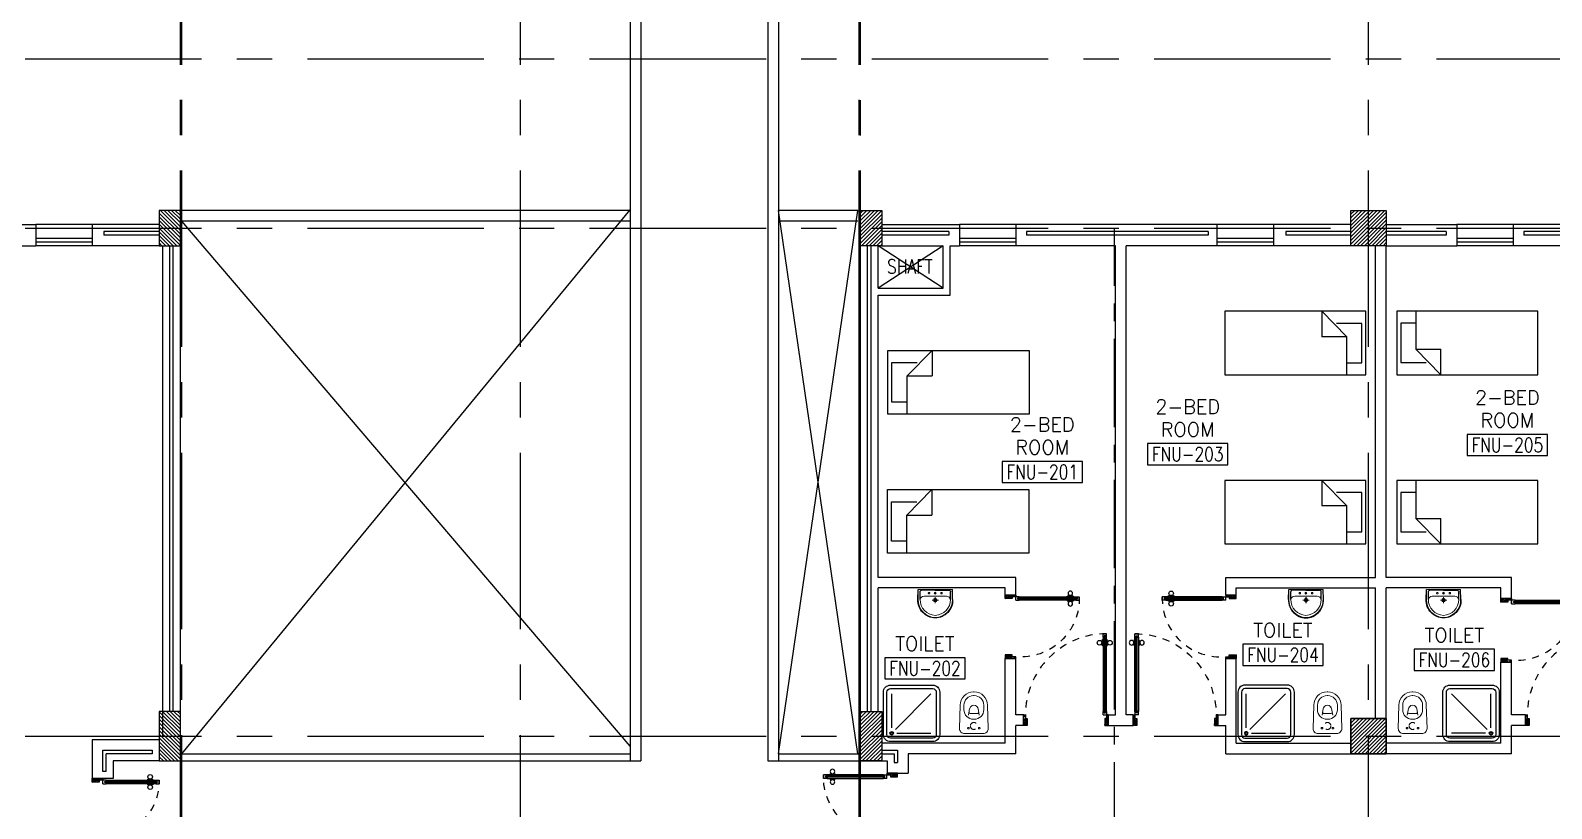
# Model space of a CAD drawing. Extents: x 0 to 91, y -1.5 to 78.
# Drawn here: x 40.77 to 62.33, y 55.99 to 67.02 of the extents above; entities that cross this region are included whole.
import ezdxf
from ezdxf.enums import TextEntityAlignment as Align

# ---------------------------------------------------------------- set-up
doc = ezdxf.new("R2010")
doc.units = 0
doc.header["$MEASUREMENT"] = 0
doc.header["$PDMODE"] = 34
for name, pattern in [('CENTER', [2, 1.25, -0.25, 0.25, -0.25]), ('CENTERX2', [4, 2.5, -0.5, 0.5, -0.5]), ('DASHED', [0.75, 0.5, -0.25]), ('HIDDEN', [0.375, 0.25, -0.125]), ('HIDDEN2', [0.1875, 0.125, -0.0625])]:
    doc.linetypes.add(name, pattern=pattern)
doc.layers.get('0').update_dxf_attribs({"color": 11, "linetype": 'CONTINUOUS'})
doc.layers.get('DEFPOINTS').update_dxf_attribs({"color": 11, "linetype": 'CONTINUOUS'})
for name, color, linetype in [('AX-DIM', 11, 'CONTINUOUS'), ('AXES', 11, 'CENTERX2'), ('AXES1', 11, 'CENTER'), ('COL', 11, 'CONTINUOUS'), ('DOOR', 11, 'CONTINUOUS'), ('EJ', 11, 'CONTINUOUS'), ('FIX', 11, 'CONTINUOUS'), ('FUR', 11, 'CONTINUOUS'), ('HAT', 11, 'CONTINUOUS'), ('INSUL', 11, 'CONTINUOUS'), ('RM-BOX', 11, 'CONTINUOUS'), ('RM-NAME', 11, 'CONTINUOUS'), ('RM-NO', 11, 'CONTINUOUS'), ('ROOF', 11, 'CONTINUOUS'), ('SHAFT', 11, 'CONTINUOUS'), ('TEXT', 11, 'CONTINUOUS'), ('WALL', 11, 'CONTINUOUS'), ('WIN', 11, 'CONTINUOUS')]:
    doc.layers.add(name, color=color, linetype=linetype)
doc.styles.add('ROMANS', font='ROMANS.shx', dxfattribs={"width": 0.6})
doc.dimstyles.new('DIM-OUT', dxfattribs={"dimscale": 0, "dimtxt": 0.24, "dimasz": 0.08, "dimexe": 0.02, "dimexo": 0.02, "dimgap": 0.05, "dimtad": 1, "dimdec": 0, "dimlfac": 1000, "dimzin": 0, "dimdsep": 46, "dimtxsty": 'ROMANS', "dimblk1": 'ARCHTICK', "dimblk2": 'ARCHTICK', "dimsah": 1, "dimcen": 0.01, "dimdle": 0.08, "dimclrd": 7, "dimclre": 7, "dimclrt": 2, "dimadec": 0, "dimazin": 0, "dimtp": 2, "dimtm": 2, "dimtfac": 0.114286, "dimtdec": 0, "dimtix": 1, "dimtmove": 2, "dimatfit": 3, "dimldrblk": 'ARCHTICK', "dimfxl": 0, "dimtolj": 1, "dimtzin": 0, "dimarcsym": 0})

# ---------------------------------------------------------------- blocks, each defined once
blk = doc.blocks.new('_ARCHTICK')
at = {"color": 0, "linetype": 'ByBlock', "const_width": 0.15}
blk.add_lwpolyline([(-0.5, -0.5), (0.5, 0.5)], dxfattribs=at)
blk = doc.blocks.new('*D155')
at = {"layer": 'AX-DIM', "color": 7, "lineweight": -2}
for p, q in [((44.025, 74.495), (1.38, 74.495)), ((1.4, 64.39), (1.4, 74.575)), ((2.08, 64.47), (1.38, 64.47))]:
    blk.add_line(p, q, dxfattribs=at)
at = {"layer": 'DEFPOINTS', "color": 0}
for p in [(1.4, 74.495), (44.045, 74.495), (2.1, 64.47)]:
    blk.add_point(p, dxfattribs=at)
at = {"layer": 'AX-DIM', "color": 7, "lineweight": -2, "xscale": 0.08, "yscale": 0.08, "zscale": 0.08}
for p, rotation in [((1.4, 74.495), 90), ((1.4, 64.47), 270)]:
    blk.add_blockref('_ARCHTICK', p, dxfattribs=dict(at, rotation=rotation))
at = {"layer": 'AX-DIM', "color": 2, "insert": (1.23, 69.4825), "char_height": 0.24, "attachment_point": 5, "rotation": 90, "style": 'ROMANS'}
blk.add_mtext('\\A1;10025', dxfattribs=at)
blk = doc.blocks.new('A$C1DFA4FE8')
at = {"layer": 'DOOR', "color": 0, "linetype": 'ByBlock'}
for p, q in [((0, 1631), (0, 1581)), ((0, 1581), (0, 1631)), ((50, 1631), (0, 1631)), ((50, 1581), (0, 1581)), ((30, 1614), (30, 1598)), ((50, 1614), (30, 1614)), ((50, 1598), (30, 1598)), ((50, 1631), (50, 1614)), ((50, 1598), (50, 1581)), ((750, 1614), (750, 1631)), ((750, 1631), (800, 1631)), ((770, 1614), (750, 1614)), ((750, 1581), (750, 1598)), ((750, 1598), (770, 1598)), ((800, 1581), (750, 1581)), ((770, 1598), (770, 1614)), ((950, 1656), (800, 1656)), ((800, 1656), (800, 1631)), ((800, 1581), (800, 1631)), ((800, 1631), (850, 1631)), ((850, 1631), (850, 1606)), ((850, 1606), (950, 1606)), ((950, 1606), (950, 1656)), ((0, 81), (0, 131)), ((0, 131), (0, 81)), ((50, 131), (0, 131)), ((50, 81), (0, 81)), ((30, 98), (30, 114)), ((50, 114), (30, 114)), ((50, 98), (30, 98)), ((50, 114), (50, 131)), ((50, 81), (50, 98)), ((83, 131), (83, 138)), ((173, 138), (83, 138)), ((83, 81), (83, 74)), ((173, 74), (83, 74)), ((95, 138), (95, 147)), ((95, 147), (160, 147)), ((95, 138), (160, 138)), ((95, 74), (95, 65)), ((95, 74), (160, 74)), ((95, 65), (160, 65)), ((160, 138), (160, 147)), ((160, 74), (160, 65)), ((173, 131), (173, 138)), ((173, 81), (173, 74)), ((750, 131), (750, 114)), ((800, 131), (750, 131)), ((750, 114), (770, 114)), ((750, 98), (750, 81)), ((770, 98), (750, 98)), ((750, 81), (800, 81)), ((770, 114), (770, 98)), ((800, 131), (800, 81)), ((800, 56), (800, 81)), ((800, 81), (850, 81)), ((950, 56), (800, 56)), ((850, 106), (950, 106)), ((850, 81), (850, 106)), ((950, 106), (950, 56))]:
    blk.add_line(p, q, dxfattribs=at)
at = {"layer": 'DOOR', "linetype": 'ByBlock'}
for p, q in [((750, 1631), (50, 1631)), ((750, 1614), (50, 1614)), ((750, 1598), (50, 1598)), ((50, 1581), (750, 1581)), ((50, 131), (750, 131)), ((750, 114), (50, 114)), ((750, 98), (50, 98)), ((750, 81), (50, 81))]:
    blk.add_line(p, q, dxfattribs=at)
at = {"layer": 'DOOR', "color": 9, "linetype": 'ByBlock'}
for p, q in [((950, 1606), (837, 1656)), ((950, 1606), (850, 1619)), ((950, 1606), (910, 1656)), ((950, 106), (837, 56)), ((950, 106), (850, 93)), ((950, 106), (910, 56))]:
    blk.add_line(p, q, dxfattribs=at)
at = {"layer": 'DOOR', "color": 0, "linetype": 'ByBlock'}
for centre in [(128, 179), (128, 32)]:
    blk.add_circle(centre, 32.4, dxfattribs=at)
at = {"layer": 'DOOR', "linetype": 'HIDDEN', "ltscale": 0.5}
for centre, start, end in [((752, 1606), 178.0938, 273.7249), ((752, 106), 86.2751, 181.9062)]:
    blk.add_arc(centre, 752, start, end, dxfattribs=at)
at = {"layer": 'DOOR', "color": 9, "linetype": 'ByBlock'}
for centre, radius, start, end in [((950, 1606), 154, 161.1053, 166.2858), ((950, 1606), 134, 158.1598, 169.28), ((950, 1606), 114, 154.0838, 167.3774), ((950, 1606), 94.4, 148.0182, 180), ((950, 1606), 74.4, 137.7764, 180), ((950, 1606), 54.4, 113.2074, 180), ((950, 1606), 34.4, 90, 180), ((950, 1606), 14.4, 90, 180), ((950, 106), 154, 193.7142, 198.8947), ((950, 106), 134, 190.72, 201.8402), ((950, 106), 114, 192.6226, 205.9162), ((950, 106), 94.4, 180, 211.9818), ((950, 106), 74.4, 180, 222.2236), ((950, 106), 54.4, 180, 246.7926), ((950, 106), 34.4, 180, 270), ((950, 106), 14.4, 180, 270)]:
    blk.add_arc(centre, radius, start, end, dxfattribs=at)
blk = doc.blocks.new('C-300')
at = {"layer": 'HAT', "linetype": 'ByBlock', "ltscale": 0.3}
h = blk.add_hatch(dxfattribs=at)
h.set_pattern_fill('ANSI31', color=8, scale=300, style=0)
h.set_pattern_definition([(45, (-258496.182, -82361.005), (-26.5165043, 26.5165043), [])])
h.paths.add_polyline_path([(300, 500), (0, 500), (0, 250), (300, 250)])
h.paths.add_polyline_path([(300, 250), (0, 250), (0, 0), (300, 0)])
at = {"layer": 'COL'}
blk.add_lwpolyline([(0, 500), (300, 500), (300, 0), (0, 0)], close=True, dxfattribs=at)
blk = doc.blocks.new('DOOR90')
at = {"layer": 'DOOR', "linetype": 'ByBlock'}
for p, q in [((0, 0), (-150, 0)), ((-200, -25), (-1000, -25)), ((-200, -42), (-1000, -42)), ((-200, -58), (-1000, -58)), ((-1000, -75), (-200, -75))]:
    blk.add_line(p, q, dxfattribs=at)
at = {"layer": 'DOOR', "color": 0, "linetype": 'ByBlock'}
for p, q in [((-150, 0), (-150, -25)), ((-150, 0), (0, 0)), ((0, -50), (0, 0)), ((-1050, -25), (-1050, -75)), ((-1050, -75), (-1050, -25)), ((-1000, -25), (-1050, -25)), ((-1000, -75), (-1050, -75)), ((-1020, -42), (-1020, -58)), ((-1000, -42), (-1020, -42)), ((-1000, -58), (-1020, -58)), ((-1000, -25), (-1000, -42)), ((-1000, -58), (-1000, -75)), ((-968, -25), (-968, -18)), ((-878, -18), (-968, -18)), ((-968, -75), (-968, -82)), ((-878, -82), (-968, -82)), ((-955, -18), (-955, -9)), ((-955, -9), (-890, -9)), ((-955, -18), (-890, -18)), ((-955, -82), (-955, -91)), ((-955, -82), (-890, -82)), ((-955, -91), (-890, -91)), ((-890, -18), (-890, -9)), ((-890, -82), (-890, -91)), ((-878, -25), (-878, -18)), ((-878, -75), (-878, -82)), ((-200, -42), (-200, -25)), ((-200, -25), (-150, -25)), ((-180, -42), (-200, -42)), ((-200, -75), (-200, -58)), ((-200, -58), (-180, -58)), ((-150, -75), (-200, -75)), ((-180, -58), (-180, -42)), ((-150, -75), (-150, -25)), ((-150, -25), (-100, -25)), ((-100, -25), (-100, -50)), ((-100, -50), (0, -50)), ((-100, -850), (0, -850)), ((-100, -875), (-100, -850)), ((0, -850), (0, -900)), ((-150, -900), (-150, -875)), ((-150, -875), (-100, -875)), ((0, -900), (-150, -900)), ((-150, -900), (0, -900))]:
    blk.add_line(p, q, dxfattribs=at)
at = {"layer": 'DOOR', "color": 9, "linetype": 'ByBlock'}
for p, q in [((0, -50), (-114, 0)), ((0, -50), (-40, 0)), ((0, -50), (-100, -37)), ((0, -850), (-114, -900)), ((0, -850), (-100, -863)), ((0, -850), (-40, -900))]:
    blk.add_line(p, q, dxfattribs=at)
at = {"layer": 'DOOR', "color": 0, "linetype": 'ByBlock'}
for centre in [(-923, 24), (-923, -124)]:
    blk.add_circle(centre, 32.4, dxfattribs=at)
at = {"layer": 'DOOR', "color": 9, "linetype": 'ByBlock'}
for centre, radius, start, end in [((0, -50), 74.4, 137.7764, 180), ((0, -50), 54.4, 113.2074, 180), ((0, -50), 154, 161.1053, 166.2858), ((0, -50), 134, 158.1598, 169.28), ((0, -50), 114, 154.0838, 167.3774), ((0, -50), 94.4, 148.0182, 180), ((0, -50), 34.4, 90, 180), ((0, -50), 14.4, 90, 180), ((0, -850), 94.4, 180, 211.9818), ((0, -850), 74.4, 180, 222.2236), ((0, -850), 54.4, 180, 246.7926), ((0, -850), 34.4, 180, 270), ((0, -850), 14.4, 180, 270), ((0, -850), 154, 193.7142, 198.8947), ((0, -850), 134, 190.72, 201.8402)]:
    blk.add_arc(centre, radius, start, end, dxfattribs=at)
at = {"layer": 'DOOR', "linetype": 'HIDDEN', "ltscale": 0.5}
blk.add_arc((-222, -50), 828, 178.2701, 275.003, dxfattribs=at)
blk = doc.blocks.new('DOOR100')
at = {"layer": 'DOOR', "color": 0, "linetype": 'ByBlock'}
for p, q in [((-76, 1251), (-76, 1301)), ((-76, 1301), (-26, 1301)), ((-26, 1301), (-76, 1301)), ((-26, 1251), (-26, 1301)), ((-92, 1206), (-92, 1141)), ((-83, 1206), (-92, 1206)), ((-83, 1141), (-92, 1141)), ((-83, 1129), (-83, 1219)), ((-76, 1219), (-83, 1219)), ((-83, 1206), (-83, 1141)), ((-76, 1129), (-83, 1129)), ((-59, 1251), (-76, 1251)), ((-59, 1251), (-59, 1271)), ((-43, 1271), (-59, 1271)), ((-43, 1251), (-43, 1271)), ((-26, 1251), (-43, 1251)), ((-26, 1219), (-19, 1219)), ((-26, 1129), (-19, 1129)), ((-19, 1129), (-19, 1219)), ((-19, 1206), (-19, 1141)), ((-19, 1206), (-10, 1206)), ((-19, 1141), (-10, 1141)), ((-10, 1206), (-10, 1141)), ((-1201, 0), (-1201, 150)), ((-1201, 150), (-1176, 150)), ((-1201, 150), (-1201, 0)), ((-1151, 0), (-1201, 0)), ((-1176, 150), (-1176, 100)), ((-1176, 100), (-1151, 100)), ((-1151, 100), (-1151, 0)), ((-76, 200), (-59, 200)), ((-76, 150), (-76, 200)), ((-76, 150), (-26, 150)), ((-59, 200), (-59, 180)), ((-59, 180), (-43, 180)), ((-51, 100), (-51, 0)), ((-26, 100), (-51, 100)), ((-51, 0), (-1, 0)), ((-43, 200), (-26, 200)), ((-43, 180), (-43, 200)), ((-26, 200), (-26, 150)), ((-1, 150), (-26, 150)), ((-26, 150), (-26, 100)), ((-1, 150), (-1, 0))]:
    blk.add_line(p, q, dxfattribs=at)
at = {"layer": 'DOOR', "linetype": 'ByBlock'}
for p, q in [((-76, 1251), (-76, 200)), ((-59, 200), (-59, 1251)), ((-43, 200), (-43, 1251)), ((-26, 200), (-26, 1251))]:
    blk.add_line(p, q, dxfattribs=at)
at = {"layer": 'DOOR', "color": 9, "linetype": 'ByBlock'}
for p, q in [((-1151, 0), (-1201, 114)), ((-1151, 0), (-1201, 40)), ((-1151, 0), (-1164, 100)), ((-51, 0), (-1, 114)), ((-51, 0), (-38, 100)), ((-51, 0), (-1, 40))]:
    blk.add_line(p, q, dxfattribs=at)
at = {"layer": 'DOOR', "color": 0, "linetype": 'ByBlock'}
for centre in [(-125, 1174), (22, 1174)]:
    blk.add_circle(centre, 32.4, dxfattribs=at)
at = {"layer": 'DOOR', "linetype": 'HIDDEN', "ltscale": 0.5}
blk.add_arc((-27, 152), 1149, 89.961, 180.0931, dxfattribs=at)
at = {"layer": 'DOOR', "color": 9, "linetype": 'ByBlock'}
for centre, radius, start, end in [((-1151, 0), 154, 103.7142, 108.8947), ((-1151, 0), 134, 100.72, 111.8402), ((-1151, 0), 94.4, 90, 121.9818), ((-1151, 0), 74.4, 90, 132.2236), ((-1151, 0), 54.4, 90, 156.7926), ((-1151, 0), 34.4, 90, 180), ((-1151, 0), 14.4, 90, 180), ((-51, 0), 94.4, 58.0182, 90), ((-51, 0), 74.4, 47.7764, 90), ((-51, 0), 54.4, 23.2074, 90), ((-51, 0), 34.4, 0, 90), ((-51, 0), 14.4, 0, 90), ((-51, 0), 134, 68.1598, 79.28), ((-51, 0), 114, 64.0838, 77.3774), ((-51, 0), 154, 71.1053, 76.2858)]:
    blk.add_arc(centre, radius, start, end, dxfattribs=at)
blk = doc.blocks.new('A$C272A55A0')
at = {"layer": 'DOOR', "color": 0, "linetype": 'ByBlock'}
for p, q in [((0, 900), (0, 1050)), ((50, 1050), (0, 1050)), ((0, 900), (25, 900)), ((25, 950), (50, 950)), ((25, 900), (25, 950)), ((75, 900), (25, 900)), ((25, 850), (25, 900)), ((58, 870), (42, 870)), ((42, 870), (42, 850)), ((50, 950), (50, 1050)), ((58, 850), (58, 870)), ((75, 900), (75, 850)), ((1725, 900), (1775, 900)), ((1725, 900), (1725, 850)), ((1742, 870), (1758, 870)), ((1742, 850), (1742, 870)), ((1750, 950), (1750, 1050)), ((1750, 1050), (1800, 1050)), ((1775, 950), (1750, 950)), ((1758, 870), (1758, 850)), ((1775, 900), (1775, 950)), ((1800, 900), (1775, 900)), ((1775, 850), (1775, 900)), ((1800, 1050), (1800, 900)), ((42, 850), (25, 850)), ((75, 850), (58, 850)), ((1725, 850), (1742, 850)), ((1758, 850), (1775, 850)), ((25, 50), (42, 50)), ((25, 50), (25, 0)), ((25, 0), (75, 0)), ((75, 0), (25, 0)), ((42, 50), (42, 30)), ((42, 30), (58, 30)), ((58, 50), (75, 50)), ((58, 50), (58, 30)), ((75, 50), (75, 0)), ((1718, 160), (1709, 160)), ((1709, 95), (1709, 160)), ((1718, 95), (1709, 95)), ((1725, 173), (1718, 173)), ((1718, 173), (1718, 83)), ((1718, 95), (1718, 160)), ((1725, 83), (1718, 83)), ((1742, 50), (1725, 50)), ((1725, 50), (1725, 0)), ((1775, 0), (1725, 0)), ((1725, 0), (1775, 0)), ((1742, 50), (1742, 30)), ((1758, 30), (1742, 30)), ((1775, 50), (1758, 50)), ((1758, 50), (1758, 30)), ((1775, 173), (1782, 173)), ((1775, 83), (1782, 83)), ((1775, 50), (1775, 0)), ((1782, 173), (1782, 83)), ((1782, 160), (1791, 160)), ((1782, 95), (1782, 160)), ((1782, 95), (1791, 95)), ((1791, 95), (1791, 160))]:
    blk.add_line(p, q, dxfattribs=at)
at = {"layer": 'DOOR', "color": 9, "linetype": 'ByBlock'}
for p, q in [((50, 1050), (0, 1010)), ((50, 1050), (0, 937)), ((50, 1050), (37, 950)), ((1750, 1050), (1800, 1010)), ((1750, 1050), (1800, 937)), ((1750, 1050), (1763, 950))]:
    blk.add_line(p, q, dxfattribs=at)
at = {"layer": 'DOOR', "linetype": 'ByBlock'}
for p, q in [((25, 850), (25, 50)), ((42, 850), (42, 50)), ((58, 850), (58, 50)), ((75, 50), (75, 850)), ((1725, 50), (1725, 850)), ((1742, 850), (1742, 50)), ((1758, 850), (1758, 50)), ((1775, 850), (1775, 50))]:
    blk.add_line(p, q, dxfattribs=at)
at = {"layer": 'DOOR', "color": 0, "linetype": 'ByBlock'}
for centre in [(1676, 128), (1824, 128)]:
    blk.add_circle(centre, 32.4, dxfattribs=at)
at = {"layer": 'DOOR', "color": 9, "linetype": 'ByBlock'}
for centre, radius, start, end in [((50, 1050), 54.4, 203.2074, 270), ((50, 1050), 74.4, 227.7764, 270), ((50, 1050), 94.4, 238.0182, 270), ((50, 1050), 114, 244.0838, 257.3774), ((50, 1050), 134, 248.1598, 259.28), ((50, 1050), 154, 251.1053, 256.2858), ((50, 1050), 34.4, 180, 270), ((50, 1050), 14.4, 180, 270), ((1750, 1050), 14.4, 270, 0), ((1750, 1050), 34.4, 270, 0), ((1750, 1050), 54.4, 270, 336.7926), ((1750, 1050), 74.4, 270, 312.2236), ((1750, 1050), 94.4, 270, 301.9818), ((1750, 1050), 114, 282.6226, 295.9162), ((1750, 1050), 134, 280.72, 291.8402), ((1750, 1050), 154, 283.7142, 288.8947)]:
    blk.add_arc(centre, radius, start, end, dxfattribs=at)
at = {"layer": 'DOOR', "linetype": 'HIDDEN', "ltscale": 0.5}
for centre, start, end in [((50, 851), 268.3174, 3.2965), ((1750, 851), 176.7035, 271.6826)]:
    blk.add_arc(centre, 851, start, end, dxfattribs=at)
at = {"layer": 'WALL', "linetype": 'ByBlock'}
blk.add_line((1800, 900), (1800, 1050), dxfattribs=at)
blk = doc.blocks.new('C11')
at = {"layer": 'HAT'}
h = blk.add_hatch(dxfattribs=at)
h.set_pattern_fill('ANSI31', color=256, scale=300, style=0)
h.set_pattern_definition([(45, (-248556.182, -75061.005), (-26.5165043, 26.5165043), [])])
h.paths.add_polyline_path([(300, 700), (0, 700), (0, 350), (300, 350)])
h.paths.add_polyline_path([(300, 350), (0, 350), (0, 0), (300, 0)])
at = {"layer": 'COL'}
blk.add_lwpolyline([(300, 700), (300, 0), (0, 0), (0, 700)], close=True, dxfattribs=at)
blk = doc.blocks.new('RM1')
at = {"layer": 'RM-BOX'}
blk.add_lwpolyline([(570, -200), (-570, -200), (-570, -500), (570, -500)], close=True, dxfattribs=at)
at = {"layer": 'RM-NAME', "style": 'ROMANS'}
for tag, p in [('ROOMNAME1', (0, 324)), ('ROOMNAME2', (0, 0))]:
    blk.add_attdef(tag, text='', height=200, dxfattribs=at).set_placement(p, align=Align.MIDDLE)
at = {"layer": 'RM-NO', "style": 'ROMANS', "width": 0.8}
blk.add_attdef('ROOMNO', text='', height=200, dxfattribs=at).set_placement((0, -350), align=Align.MIDDLE)
blk = doc.blocks.new('AH20A')
at = {"layer": 'FUR'}
for p, q in [((0, 0.5), (0, -0.5)), ((1, 0.5), (0, 0.5)), ((0.136, 0.5), (0.136, -0.099)), ((1, -0.5), (1, 0.5)), ((0.136, 0.311), (0.028, 0.311)), ((0.028, 0.311), (0.028, -0.309)), ((0.136, -0.099), (0.313, -0.5)), ((0.136, -0.099), (0.313, -0.099)), ((0.313, -0.5), (0.313, -0.099)), ((0.028, -0.309), (0.208, -0.309)), ((0, -0.5), (1, -0.5))]:
    blk.add_line(p, q, dxfattribs=at)
blk = doc.blocks.new('COL50')
at = {"layer": 'COL'}
blk.add_lwpolyline([(-250, 250), (-250, -250), (250, -250), (250, 250)], close=True, dxfattribs=at)
blk = doc.blocks.new('*X47')
at = {"color": 0}
for p, q in [((73379, 177112), (73857, 177590)), ((73379, 177165), (73804, 177590)), ((73379, 177218), (73751, 177590)), ((73379, 177271), (73698, 177590)), ((73379, 177324), (73645, 177590)), ((73379, 177377), (73592, 177590)), ((73379, 177430), (73539, 177590)), ((73379, 177483), (73486, 177590)), ((73379, 177536), (73433, 177590)), ((73410, 177090), (73879, 177559)), ((73463, 177090), (73879, 177506)), ((73516, 177090), (73879, 177453)), ((73569, 177090), (73879, 177400)), ((73622, 177090), (73879, 177347)), ((73675, 177090), (73879, 177294)), ((73728, 177090), (73879, 177241)), ((73781, 177090), (73879, 177188)), ((73834, 177090), (73879, 177134))]:
    blk.add_line(p, q, dxfattribs=at)
blk = doc.blocks.new('LAV1')
at = {"layer": 'FIX', "linetype": 'DASHED', "lineweight": 20, "ltscale": 0.05}
for p, q in [((0, 170), (0, 270)), ((0, 170), (0, 270)), ((50, 220), (-50, 220))]:
    blk.add_line(p, q, dxfattribs=at)
at = {"layer": 'FIX', "linetype": 'ByBlock', "ltscale": 0.3}
for p, q in [((-280, 210), (-275, 50)), ((-245, 210), (-245, 85)), ((0, 60), (-220, 60)), ((0, 60), (220, 60)), ((245, 210), (245, 85)), ((280, 210), (275, 50))]:
    blk.add_line(p, q, dxfattribs=at)
at = {"layer": 'FIX', "linetype": 'Continuous', "lineweight": 20}
for p, q in [((-275, 210), (-275, 50)), ((0, 50), (-275, 50)), ((0, 50), (-252, 50)), ((0, 155), (-181, 155)), ((0, 155), (181, 155)), ((0, 50), (275, 50)), ((0, 50), (252, 50)), ((275, 210), (275, 50))]:
    blk.add_line(p, q, dxfattribs=at)
at = {"layer": 'FIX', "lineweight": 20}
for p, q in [((16, 107), (-15, 107)), ((0, 92), (0, 123))]:
    blk.add_line(p, q, dxfattribs=at)
for centre, radius in [((0, 220), 29.5), ((0, 220), 22.5), ((0, 107), 15.5)]:
    blk.add_circle(centre, radius, dxfattribs=at)
at = {"layer": 'FIX', "linetype": 'HIDDEN', "lineweight": 20, "ltscale": 0.05}
for centre in [(-100, 107), (100, 107)]:
    blk.add_circle(centre, 12.4, dxfattribs=at)
at = {"layer": 'FIX', "linetype": 'ByBlock', "ltscale": 0.3}
for centre, radius, start, end in [((7, 220), 287, 91.3776, 182.0064), ((-7, 220), 287, 357.9936, 88.6224), ((-220, 85), 24.9, 179.7021, 269.9486), ((220, 85), 24.9, 270.0514, 0.2979)]:
    blk.add_arc(centre, radius, start, end, dxfattribs=at)
at = {"layer": 'FIX', "linetype": 'Continuous', "lineweight": 20}
for centre, radius, start, end in [((8, 217), 283, 91.6988, 181.351), ((-8, 217), 283, 358.649, 88.3012), ((8, 212), 253, 91.7328, 180.4884), ((-8, 212), 253, 359.5116, 88.2672), ((-179, 222), 66.9, 190.2006, 268.0786), ((179, 222), 66.9, 271.9214, 349.7994)]:
    blk.add_arc(centre, radius, start, end, dxfattribs=at)
blk = doc.blocks.new('*X48')
at = {"color": 0}
for p, q in [((73379, 169899), (73870, 170390)), ((73379, 169952), (73817, 170390)), ((73379, 170005), (73764, 170390)), ((73379, 170058), (73711, 170390)), ((73379, 170111), (73658, 170390)), ((73379, 170164), (73604, 170390)), ((73379, 170217), (73551, 170390)), ((73379, 170271), (73498, 170390)), ((73379, 170324), (73445, 170390)), ((73379, 170377), (73392, 170390)), ((73423, 169890), (73879, 170346)), ((73476, 169890), (73879, 170293)), ((73529, 169890), (73879, 170240)), ((73582, 169890), (73879, 170187)), ((73635, 169890), (73879, 170134)), ((73688, 169890), (73879, 170081)), ((73741, 169890), (73879, 170028)), ((73794, 169890), (73879, 169975)), ((73847, 169890), (73879, 169922))]:
    blk.add_line(p, q, dxfattribs=at)
blk = doc.blocks.new('WC1')
at = {"layer": 'FIX', "lineweight": 20}
for p, q in [((-727, 5), (-727, -5)), ((-674, 5), (-674, -5)), ((-534, 24), (-540, 0)), ((-540, 0), (-534, -24)), ((-210, 204), (-538, 194)), ((-475, 141), (-538, 141)), ((-395, 76), (-490, 60)), ((-339, 5), (-339, -5)), ((-538, -141), (-475, -141)), ((-538, -194), (-210, -204)), ((-490, -60), (-395, -76))]:
    blk.add_line(p, q, dxfattribs=at)
at = {"layer": 'FIX', "linetype": 'Continuous', "lineweight": 20}
blk.add_line((-420, -47), (-420, 45), dxfattribs=at)
at = {"layer": 'FIX', "lineweight": 20}
blk.add_lwpolyline([(-213, -204), (-210, -204, 0.414214), (-137, -131), (-137, 0), (-137, 131, 0.414214), (-210, 204)], format="xyb", dxfattribs=at)
at = {"layer": 'FIX', "linetype": 'HIDDEN2', "lineweight": 20, "ltscale": 0.3}
blk.add_circle((-245, 0), 49.8, dxfattribs=at)
at = {"layer": 'FIX', "linetype": 'HIDDEN', "lineweight": 20, "ltscale": 0.05}
for centre in [(-213, 78), (-213, -77)]:
    blk.add_circle(centre, 11.6, dxfattribs=at)
at = {"layer": 'FIX', "lineweight": 20}
for centre, radius, start, end in [((-538, 5), 189, 90, 180), ((-538, 5), 136, 90, 180), ((-473, -7), 68.2, 128.9242, 152.8468), ((-464, -18), 82, 108.496, 128.9242), ((-475, 5), 136, 360, 90), ((-538, -5), 189, 180, 270), ((-538, -5), 136, 180, 270), ((-473, 7), 68.2, 207.1532, 231.0758), ((-464, 18), 82, 231.0758, 251.504), ((-475, -5), 136, 270, 0)]:
    blk.add_arc(centre, radius, start, end, dxfattribs=at)
at = {"layer": 'FIX', "linetype": 'Continuous', "lineweight": 20}
for centre, start, end in [((-443, 46), 357.6662, 91.6121), ((-442, -46), 268.3879, 2.3338)]:
    blk.add_arc(centre, 22.3, start, end, dxfattribs=at)
blk = doc.blocks.new('SHR1')
at = {"layer": 'FIX'}
for p, q in [((-196, 196), (-700, 700)), ((-143, 218), (-143, 700)), ((-218, 143), (-700, 143))]:
    blk.add_line(p, q, dxfattribs=at)
for points in [[(-825, 125), (-825, 725, -0.414214), (-725, 825), (-125, 825, -0.414214), (-25, 725), (-25, 125, -0.414214), (-125, 25), (-725, 25, -0.414214)], [(-775, 125), (-775, 725, -0.414214), (-725, 775), (-125, 775, -0.414214), (-75, 725), (-75, 125, -0.414214), (-125, 75), (-725, 75, -0.414214)]]:
    blk.add_lwpolyline(points, format="xyb", close=True, dxfattribs=at)
for radius in [25, 15]:
    blk.add_circle((-143, 143), radius, dxfattribs=at)

msp = doc.modelspace()

# ---------------------------------------------------------------- hatches: boundary and pattern name
at = {"layer": 'HAT'}
h = msp.add_hatch(dxfattribs=at)
h.set_pattern_fill('ANSI31', color=256, scale=0.3, style=0)
h.set_pattern_definition([(135, (291.456182, -18.391005), (0.0265165043, 0.0265165043), [])])
h.paths.add_polyline_path([(42.6, 57.37), (42.9, 57.37), (42.9, 57.02), (42.6, 57.02)])
h.paths.add_polyline_path([(42.6, 57.02), (42.9, 57.02), (42.9, 56.67), (42.6, 56.67)])

# ---------------------------------------------------------------- linework, layer by layer
at = {"layer": 'AXES'}
for p, q in [((47.72, -1.4643), (47.72, 77.3484)), ((59.74, -1.4643), (59.74, 77.3484)), ((42.9, -1.4643), (42.9, 76.9984)), ((42.92, -1.4643), (42.92, 76.9984)), ((52.52, -1.4643), (52.52, 76.9984)), ((52.54, -1.4663), (52.54, 76.9963)), ((0.7, 66.62), (68.74, 66.62)), ((0.7, 64.22), (68.74, 64.22)), ((0.7, 57.02), (68.74, 57.02))]:
    msp.add_line(p, q, dxfattribs=at)
at = {"layer": 'AXES1'}
msp.add_line((56.14, 5.4), (56.14, 64.22), dxfattribs=at)
at = {"layer": 'COL'}
for points in [[(59.49, 63.97), (59.49, 64.47), (59.99, 64.47), (59.99, 63.97)], [(42.6, 57.37), (42.6, 56.67), (42.9, 56.67), (42.9, 57.37)]]:
    msp.add_lwpolyline(points, close=True, dxfattribs=at)
at = {"layer": 'EJ'}
for p, q in [((52.52, 54.52), (52.52, 56.67)), ((52.54, 54.52), (52.54, 56.67))]:
    msp.add_line(p, q, dxfattribs=at)
at = {"layer": 'FIX', "color": 32, "linetype": 'ByBlock', "ltscale": 0.3}
for p, q in [((58.6061, 58.9562), (58.6105, 59.097)), ((58.8525, 59.0882), (58.6588, 59.0882)), ((58.8525, 59.0882), (59.0462, 59.0882)), ((59.0989, 58.9562), (59.0945, 59.097)), ((58.6369, 58.9562), (58.6369, 59.0662)), ((59.0681, 58.9562), (59.0681, 59.0662))]:
    msp.add_line(p, q, dxfattribs=at)
at = {"layer": 'FIX', "linetype": 'Continuous', "lineweight": 20}
for p, q in [((58.8525, 59.097), (58.6105, 59.097)), ((58.6105, 58.9562), (58.6105, 59.097)), ((58.8525, 59.097), (58.6303, 59.097)), ((58.8525, 59.097), (59.0747, 59.097)), ((58.8525, 59.097), (59.0945, 59.097)), ((59.0945, 58.9562), (59.0945, 59.097)), ((58.8525, 59.0046), (58.6929, 59.0046)), ((58.8525, 59.0046), (59.0121, 59.0046))]:
    msp.add_line(p, q, dxfattribs=at)
at = {"layer": 'FIX', "color": 32, "linetype": 'DASHED', "lineweight": 20, "ltscale": 0.05}
for p, q in [((58.8089, 58.9474), (58.8969, 58.9474)), ((58.8529, 58.9914), (58.8529, 58.9034)), ((58.8529, 58.9914), (58.8529, 58.9034))]:
    msp.add_line(p, q, dxfattribs=at)
at = {"layer": 'FIX', "color": 32, "lineweight": 20}
for p, q in [((58.8388, 59.0464), (58.8661, 59.0464)), ((58.8525, 59.0601), (58.8525, 59.0327))]:
    msp.add_line(p, q, dxfattribs=at)
at = {"layer": 'FIX', "color": 32, "linetype": 'HIDDEN', "lineweight": 20, "ltscale": 0.05}
for centre in [(58.7645, 59.0464), (58.9405, 59.0464)]:
    msp.add_circle(centre, 0.0109, dxfattribs=at)
at = {"layer": 'FIX', "lineweight": 20}
for centre, radius in [((58.8529, 58.9474), 0.026), ((58.8529, 58.9474), 0.0198), ((58.8525, 59.0464), 0.0137)]:
    msp.add_circle(centre, radius, dxfattribs=at)
at = {"layer": 'FIX', "color": 32, "linetype": 'ByBlock', "ltscale": 0.3}
for centre, radius, start, end in [((58.6588, 59.0663), 0.0219, 90.05139, 180.29786), ((59.0462, 59.0663), 0.0219, 359.70214, 89.94861), ((58.8585, 58.9474), 0.2526, 177.99359, 268.62235), ((58.8465, 58.9474), 0.2526, 271.37765, 2.00641)]:
    msp.add_arc(centre, radius, start, end, dxfattribs=at)
at = {"layer": 'FIX', "linetype": 'Continuous', "lineweight": 20}
for centre, radius, start, end in [((58.8599, 58.9503), 0.2494, 178.64903, 268.3012), ((58.6948, 58.9458), 0.0589, 91.92137, 169.79944), ((58.8592, 58.954), 0.2223, 179.51158, 268.26719), ((58.8451, 58.9503), 0.2494, 271.6988, 1.35097), ((58.8458, 58.954), 0.2223, 271.73281, 0.48842), ((59.0102, 58.9458), 0.0589, 10.20056, 88.07863)]:
    msp.add_arc(centre, radius, start, end, dxfattribs=at)
at = {"layer": 'INSUL'}
for p, q in [((42.6, 64.17), (41.8142, 64.17)), ((41.8142, 64.17), (41.8142, 64.12)), ((42.6, 64.12), (41.8142, 64.12)), ((53.79, 64.17), (52.84, 64.17)), ((53.79, 64.12), (52.84, 64.12)), ((53.79, 64.17), (53.79, 64.12)), ((54.89, 64.17), (54.89, 64.12)), ((57.4654, 64.17), (54.89, 64.17)), ((57.4654, 64.12), (54.89, 64.12)), ((57.4654, 64.17), (57.4654, 64.12)), ((59.49, 64.17), (58.5654, 64.17)), ((58.5654, 64.17), (58.5654, 64.12)), ((59.49, 64.12), (58.5654, 64.12)), ((60.84, 64.17), (59.99, 64.17)), ((60.84, 64.12), (59.99, 64.12)), ((60.84, 64.17), (60.84, 64.12)), ((61.94, 64.17), (61.94, 64.12)), ((63.365, 64.17), (61.94, 64.17)), ((63.365, 64.12), (61.94, 64.12)), ((42.75, 57.37), (42.75, 63.97)), ((42.8, 57.37), (42.8, 63.97)), ((52.64, 57.37), (52.64, 63.97)), ((52.69, 57.37), (52.69, 63.97)), ((41.7997, 56.82), (42.5, 56.82)), ((41.7997, 56.52), (41.7997, 56.82)), ((41.8497, 56.52), (41.8497, 56.77)), ((42.5, 56.77), (41.8497, 56.77)), ((42.5, 56.82), (42.5, 56.77)), ((52.84, 56.82), (53.065, 56.82)), ((52.84, 56.77), (53.015, 56.77)), ((53.015, 56.77), (53.015, 56.645)), ((53.065, 56.82), (53.065, 56.645)), ((41.8497, 56.52), (41.7997, 56.52)), ((53.015, 56.645), (53.065, 56.645))]:
    msp.add_line(p, q, dxfattribs=at)
at = {"layer": 'ROOF'}
for p, q in [((49.275, 71.345), (49.275, 56.67)), ((49.425, 71.345), (49.425, 56.67)), ((51.225, 71.345), (51.225, 56.67)), ((51.375, 71.345), (51.375, 56.67)), ((49.275, 64.47), (42.92, 64.47)), ((52.5, 64.47), (51.375, 64.47)), ((49.275, 64.32), (42.92, 64.32)), ((52.5009, 64.32), (51.375, 64.32)), ((52.52, 56.67), (52.52, 64.27)), ((42.9, 56.77), (49.275, 56.77)), ((51.375, 56.77), (52.52, 56.77)), ((42.9, 56.67), (49.425, 56.67)), ((51.225, 56.67), (52.52, 56.67))]:
    msp.add_line(p, q, dxfattribs=at)
at = {"layer": 'SHAFT'}
for p, q in [((42.92, 56.77), (49.275, 64.48)), ((52.5, 56.77), (51.375, 64.47)), ((51.375, 56.77), (52.4999, 64.47)), ((49.275, 56.88), (42.92, 64.32))]:
    msp.add_line(p, q, dxfattribs=at)
at = {"layer": 'TEXT', "color": 251, "linetype": 'ByBlock'}
for p, q in [((53.71, 63.37), (52.79, 63.97)), ((53.71, 63.97), (52.79, 63.37))]:
    msp.add_line(p, q, dxfattribs=at)
at = {"layer": 'WALL'}
for p, q in [((37.7, 64.27), (40.85, 64.27)), ((40.85, 64.27), (40.85, 63.97)), ((42.6, 64.27), (41.65, 64.27)), ((41.65, 64.27), (41.65, 63.97)), ((52.84, 64.27), (53.94, 64.27)), ((53.94, 64.27), (53.94, 63.97)), ((54.74, 64.27), (54.74, 63.97)), ((57.59, 64.27), (54.74, 64.27)), ((57.59, 64.27), (57.59, 63.97)), ((59.49, 64.27), (58.39, 64.27)), ((58.39, 64.27), (58.39, 63.97)), ((59.99, 64.27), (60.99, 64.27)), ((60.99, 64.27), (60.99, 63.97)), ((61.79, 64.27), (61.79, 63.97)), ((63.515, 64.27), (61.79, 64.27)), ((37.7, 63.97), (40.85, 63.97)), ((42.6, 63.97), (41.65, 63.97)), ((42.65, 57.02), (42.65, 63.97)), ((42.9, 57.37), (42.9, 63.97)), ((52.54, 57.37), (52.54, 63.97)), ((52.79, 63.37), (52.79, 63.97)), ((52.84, 63.97), (53.71, 63.97)), ((53.71, 63.37), (53.71, 63.97)), ((53.81, 63.97), (53.94, 63.97)), ((53.81, 63.27), (53.81, 63.97)), ((56.1525, 63.97), (54.74, 63.97)), ((56.1525, 57.32), (56.1525, 63.97)), ((57.59, 63.97), (56.3025, 63.97)), ((56.3025, 57.32), (56.3025, 63.97)), ((59.49, 63.97), (58.39, 63.97)), ((59.84, 59.27), (59.84, 63.97)), ((59.99, 63.97), (60.99, 63.97)), ((59.99, 59.27), (59.99, 63.97)), ((63.265, 63.97), (61.79, 63.97)), ((52.79, 63.37), (53.71, 63.37)), ((52.79, 63.27), (53.81, 63.27)), ((52.79, 59.27), (52.79, 63.27)), ((54.74, 59.27), (52.79, 59.27)), ((54.0712, 59.12), (52.79, 59.12)), ((54.59, 59.12), (52.79, 59.12)), ((52.79, 57.37), (52.79, 59.12)), ((54.59, 59.02), (54.59, 59.12)), ((54.59, 59.02), (54.59, 59.12)), ((54.74, 59.02), (54.74, 59.27)), ((57.715, 59.02), (57.715, 59.27)), ((57.865, 59.02), (57.865, 59.12)), ((59.84, 57.27), (59.84, 59.12)), ((59.99, 57.27), (59.99, 59.12)), ((61.615, 58.97), (61.615, 59.12)), ((61.765, 58.97), (61.765, 59.27)), ((54.74, 59.02), (54.59, 59.02)), ((54.74, 58.12), (54.59, 58.12)), ((54.59, 56.92), (54.59, 58.12)), ((54.74, 57.32), (54.74, 58.12)), ((57.715, 57.32), (57.715, 58.12)), ((57.865, 56.92), (57.865, 58.12)), ((61.615, 56.92), (61.615, 58.07)), ((61.765, 57.32), (61.765, 58.07)), ((54.852, 57.32), (54.74, 57.32)), ((54.852, 57.17), (54.74, 57.17)), ((54.74, 56.77), (54.74, 57.17)), ((54.852, 57.17), (54.852, 57.32)), ((56.052, 57.17), (56.052, 57.32)), ((56.403, 57.17), (56.403, 57.32)), ((57.603, 57.17), (57.603, 57.32)), ((57.603, 57.32), (57.715, 57.32)), ((57.603, 57.17), (57.715, 57.17)), ((57.715, 56.77), (57.715, 57.17)), ((61.965, 57.32), (61.765, 57.32)), ((61.765, 56.77), (61.765, 57.17)), ((61.965, 57.17), (61.765, 57.17)), ((61.965, 57.17), (61.965, 57.32)), ((42.606, 56.97), (41.6497, 56.97)), ((41.6497, 56.97), (41.6497, 56.42)), ((53.74, 56.92), (52.84, 56.92)), ((53.74, 56.92), (52.84, 56.92)), ((54.59, 56.92), (52.84, 56.92)), ((53.215, 56.77), (53.215, 56.495)), ((53.74, 56.77), (53.215, 56.77)), ((53.74, 56.77), (53.215, 56.77)), ((54.74, 56.77), (53.215, 56.77)), ((57.715, 56.77), (59.49, 56.77)), ((61.765, 56.77), (59.99, 56.77)), ((42.606, 56.67), (41.9497, 56.67)), ((41.9497, 56.67), (41.9497, 56.42)), ((52.54, 56.67), (52.915, 56.67)), ((52.915, 56.67), (52.915, 56.495)), ((52.915, 56.495), (53.215, 56.495)), ((41.9497, 56.42), (41.6497, 56.42))]:
    msp.add_line(p, q, dxfattribs=at)
at = {"layer": 'WALL', "linetype": 'ByBlock'}
for p, q in [((57.715, 59.27), (59.84, 59.27)), ((57.865, 59.12), (59.84, 59.12)), ((61.765, 59.27), (59.99, 59.27)), ((61.615, 59.12), (59.99, 59.12)), ((57.715, 59.02), (57.865, 59.02)), ((61.765, 58.97), (61.615, 58.97)), ((57.715, 58.12), (57.865, 58.12)), ((61.765, 58.07), (61.615, 58.07)), ((56.052, 57.32), (56.1525, 57.32)), ((56.052, 57.17), (56.403, 57.17)), ((56.403, 57.32), (56.3025, 57.32)), ((57.865, 56.92), (59.49, 56.92)), ((61.615, 56.92), (59.99, 56.92))]:
    msp.add_line(p, q, dxfattribs=at)
at = {"layer": 'WIN'}
for p, q in [((41.65, 64.27), (40.85, 64.27)), ((54.74, 64.27), (53.94, 64.27)), ((58.39, 64.27), (57.59, 64.27)), ((61.79, 64.27), (60.99, 64.27)), ((41.65, 64.07), (40.85, 64.07)), ((54.74, 64.07), (53.94, 64.07)), ((58.39, 64.07), (57.59, 64.07)), ((61.79, 64.07), (60.99, 64.07)), ((41.65, 64.02), (40.85, 64.02)), ((41.65, 63.97), (40.85, 63.97)), ((54.74, 64.02), (53.94, 64.02)), ((54.74, 63.97), (53.94, 63.97)), ((58.39, 64.02), (57.59, 64.02)), ((58.39, 63.97), (57.59, 63.97)), ((61.79, 64.02), (60.99, 64.02)), ((61.79, 63.97), (60.99, 63.97))]:
    msp.add_line(p, q, dxfattribs=at)
at = {"layer": 'WIN', "color": 1}
msp.add_line((52.84, 56.82), (52.84, 56.77), dxfattribs=at)

# ---------------------------------------------------------------- block references
at = {"layer": 'COL', "color": 6, "linetype": 'ByBlock', "ltscale": 0.3, "xscale": -0.001, "yscale": 0.001, "zscale": 0.001}
msp.add_blockref('C-300', (42.9, 63.97), dxfattribs=at)
msp.add_blockref('C-300', (42.9, 63.97), dxfattribs=at)
at = {"layer": 'COL', "color": 62, "linetype": 'Continuous', "xscale": 0.001, "yscale": 0.001, "zscale": 0.001}
msp.add_blockref('C-300', (52.54, 63.97), dxfattribs=at)
at = {"layer": 'COL', "xscale": -0.001, "yscale": 0.001, "zscale": 0.001, "rotation": 180}
for p in [(59.74, 64.22), (59.74, 64.22), (59.74, 57.02), (59.74, 57.02)]:
    msp.add_blockref('COL50', p, dxfattribs=at)
at = {"layer": 'COL', "xscale": 0.001, "yscale": 0.001, "zscale": 0.001}
for name, p in [('C11', (52.54, 56.67)), ('COL50', (59.74, 57.02))]:
    msp.add_blockref(name, p, dxfattribs=at)
at = {"layer": 'DOOR', "color": 0, "linetype": 'ByBlock', "yscale": 0.001, "zscale": 0.001}
for name, p, xscale in [('DOOR90', (54.59, 59.02), -0.001), ('DOOR90', (57.865, 59.02), 0.001), ('DOOR90', (61.615, 58.97), -0.001), ('DOOR100', (56.052, 57.17), 0.001), ('DOOR100', (56.403, 57.17), -0.001), ('DOOR100', (63.165, 57.17), 0.001)]:
    msp.add_blockref(name, p, dxfattribs=dict(at, xscale=xscale))
for name, p, xscale, rotation in [('A$C272A55A0', (52.0146, 54.695), -0.001, 270), ('A$C1DFA4FE8', (42.6004, 56.4759), 0.001, 180)]:
    msp.add_blockref(name, p, dxfattribs=dict(at, xscale=xscale, rotation=rotation))
at = {"layer": 'FIX'}
for name, p, xscale, yscale, zscale, rotation in [('AH20A', (59.7023, 62.592), 2, 0.9, 2, 180), ('AH20A', (52.9277, 62.0348), -2, 0.9, 2, 180), ('AH20A', (59.7023, 60.1931), 2, 0.9, 2, 180), ('AH20A', (52.9231, 60.0642), -2, 0.9, 2, 180), ('LAV1', (53.5989, 59.141), -0.0008799999999973807, 0.0008800000000046567, 0.0008800000000000001, 180), ('LAV1', (58.8525, 59.141), 0.0008799999999973807, 0.0008800000000046567, 0.0008800000000000001, 180), ('LAV1', (60.8025, 59.141), -0.0008799999999973807, 0.0008800000000046567, 0.0008800000000000001, 180), ('WC1', (54.146, 56.92), -0.001, 0.001, 0.001, 90), ('WC1', (59.1565, 56.92), 0.001, 0.001, 0.001, 270), ('WC1', (60.3641, 56.92), -0.001, 0.001, 0.001, 90)]:
    msp.add_blockref(name, p, dxfattribs=dict(at, xscale=xscale, yscale=yscale, zscale=zscale, rotation=rotation))
at = {"layer": 'FIX', "xscale": 2, "yscale": 0.9, "zscale": 2}
for p in [(60.1397, 62.592), (60.1397, 60.1931)]:
    msp.add_blockref('AH20A', p, dxfattribs=at)
at = {"layer": 'HAT', "xscale": 0.001, "yscale": 0.001, "zscale": 0.001}
for name in ['*X47', '*X48']:
    msp.add_blockref(name, (-13.8892, -113.1197), dxfattribs=at)
at = {"layer": 'RM-NO', "xscale": 0.001, "yscale": 0.001, "zscale": 0.001}
for p, values in [((61.7066, 61.4963), {'ROOMNO': 'FNU-205', 'ROOMNAME2': 'ROOM', 'ROOMNAME1': '2-BED'}), ((57.1759, 61.365), {'ROOMNO': 'FNU-203', 'ROOMNAME2': 'ROOM', 'ROOMNAME1': '2-BED'}), ((55.1148, 61.1135), {'ROOMNO': 'FNU-201', 'ROOMNAME2': 'ROOM', 'ROOMNAME1': '2-BED'}), ((53.452, 58.331), {'ROOMNO': 'FNU-202', 'ROOMNAME2': 'TOILET'}), ((58.5259, 58.5215), {'ROOMNO': 'FNU-204', 'ROOMNAME2': 'TOILET'}), ((60.9549, 58.4518), {'ROOMNO': 'FNU-206', 'ROOMNAME2': 'TOILET'})]:
    msp.add_blockref('RM1', p, dxfattribs=at).add_auto_attribs(values)
at = {"layer": 'WALL', "xscale": 0.001, "yscale": 0.001, "zscale": 0.001, "rotation": 270}
msp.add_blockref('SHR1', (52.838, 56.918), dxfattribs=at)
at = {"layer": 'WALL', "yscale": 0.001, "zscale": 0.001}
for p, xscale in [((57.863, 56.918), -0.001), ((61.617, 56.918), 0.001)]:
    msp.add_blockref('SHR1', p, dxfattribs=dict(at, xscale=xscale))

# ---------------------------------------------------------------- texts
at = {"layer": 'RM-NAME', "style": 'ROMANS', "width": 0.8}
msp.add_text('SHAFT', height=0.2, dxfattribs=at).set_placement((53.2383, 63.6747), align=Align.MIDDLE)

# ---------------------------------------------------------------- dimensions: what is measured, and where the dimension line sits
at = {"layer": 'AX-DIM'}
dim = msp.add_linear_dim(base=(1.4, 74.495), p1=(2.1, 64.47), p2=(44.045, 74.495), angle=90, dimstyle='DIM-OUT', override={"dimscale": 1}, dxfattribs=at)
dim.commit()
dim.dimension.update_dxf_attribs({"geometry": '*D155', "text_midpoint": (1.23, 69.4825)})

doc.saveas('drawing.dxf')
